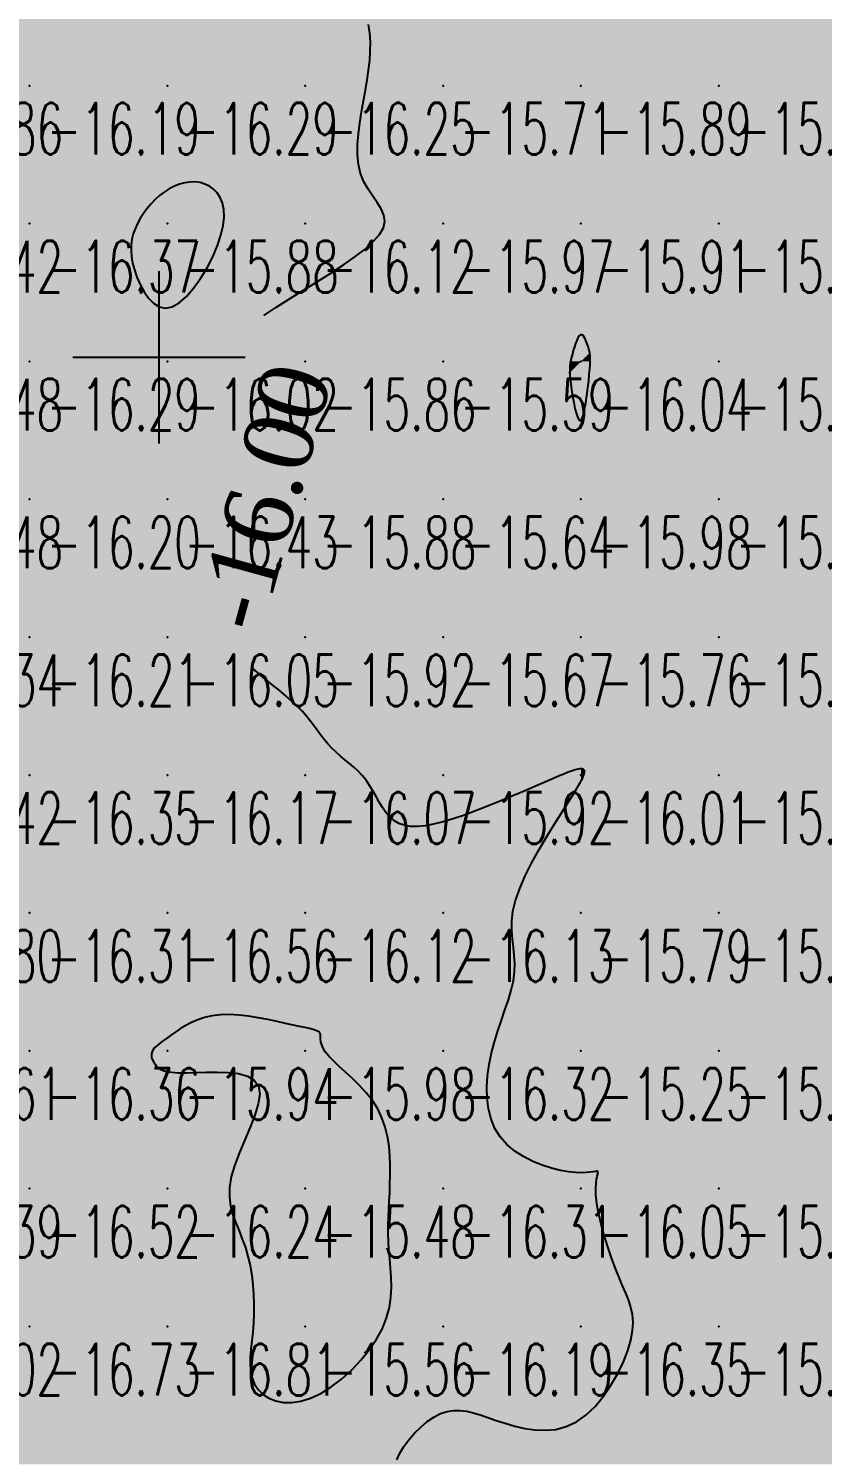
# Model space of a CAD drawing. Header units: millimetres. Extents: x 88261 to 90953, y 390274 to 392322.
# Drawn here: x 89490.2 to 89547.8, y 391417.9 to 391521.4 of the extents above; entities that cross this region are included whole.
import ezdxf
from ezdxf.enums import TextEntityAlignment as Align

# ---------------------------------------------------------------- set-up
doc = ezdxf.new("R2010")
doc.units = ezdxf.units.MM
doc.header["$LTSCALE"] = 25
for name, color, linetype in [('Carroyage(1)_Croix', 7, 'Continuous'), ('CN_03_00', 7, 'Continuous'), ('Cotation Courbes de niveau', 7, 'Continuous'), ('COTEAlt', 7, 'Continuous'), ('TN_COLORIAGE', 7, 'Continuous')]:
    doc.layers.add(name, color=color, linetype=linetype)
doc.styles.add('Simplex 1.0', font='Simplex.shx', dxfattribs={"width": 0.99, "height": 2.5})
doc.styles.get("Standard").update_dxf_attribs({"font": 'times.ttf'})

# ---------------------------------------------------------------- blocks, each defined once
blk = doc.blocks.new('COTE')
at = {"color": 0}
blk.add_point((0, 0), dxfattribs=at)
at = {"layer": 'COTEAlt'}
blk.add_attdef('ALT', text='', height=3.75, dxfattribs=at).set_placement((1.25, -1.25), align=Align.TOP_LEFT)

msp = doc.modelspace()

# ---------------------------------------------------------------- linework, layer by layer
at = {"layer": 'Carroyage(1)_Croix'}
for p, q in [((89499.65, 391491.29), (89499.65, 391503.79)), ((89493.4, 391497.54), (89505.9, 391497.54))]:
    msp.add_line(p, q, dxfattribs=at)
at = {"layer": 'CN_03_00', "elevation": -16, "flags": 128}
for points in [[(89507.24, 391500.58), (89508.12, 391501.16), (89509.12, 391501.79), (89510.13, 391502.42), (89511.14, 391503.04), (89512.11, 391503.65), (89513.03, 391504.25), (89513.86, 391504.83), (89514.59, 391505.39), (89515.19, 391505.93), (89515.65, 391506.45), (89515.92, 391506.94), (89516.02, 391507.41), (89515.95, 391507.86), (89515.76, 391508.31), (89515.48, 391508.76), (89515.16, 391509.23), (89514.82, 391509.73), (89514.51, 391510.27), (89514.26, 391510.87), (89514.11, 391511.52), (89514.04, 391512.23), (89514.05, 391512.98), (89514.11, 391513.75), (89514.21, 391514.55), (89514.34, 391515.35), (89514.48, 391516.14), (89514.62, 391516.91), (89514.75, 391517.66), (89514.85, 391518.38), (89514.93, 391519.07), (89514.97, 391519.75), (89514.98, 391520.4), (89514.94, 391521.05), (89514.85, 391521.68)], [(89516.9, 391417.58), (89517.12, 391418.05), (89517.41, 391418.54), (89517.77, 391419.03), (89518.18, 391419.51), (89518.63, 391419.95), (89519.1, 391420.34), (89519.59, 391420.67), (89520.07, 391420.92), (89520.54, 391421.08), (89521.01, 391421.16), (89521.47, 391421.16), (89521.94, 391421.1), (89522.43, 391420.98), (89522.95, 391420.83), (89523.51, 391420.64), (89524.11, 391420.43), (89524.76, 391420.22), (89525.45, 391420.02), (89526.18, 391419.85), (89526.92, 391419.74), (89527.68, 391419.71), (89528.44, 391419.78), (89529.19, 391419.98), (89529.92, 391420.32), (89530.62, 391420.82), (89531.28, 391421.45), (89531.88, 391422.18), (89532.43, 391422.99), (89532.92, 391423.83), (89533.33, 391424.68), (89533.65, 391425.5), (89533.87, 391426.26), (89534, 391426.94), (89534.04, 391427.54), (89533.99, 391428.1), (89533.88, 391428.62), (89533.72, 391429.13), (89533.51, 391429.65), (89533.27, 391430.2), (89533.02, 391430.79), (89532.76, 391431.45), (89532.5, 391432.15), (89532.25, 391432.88), (89532.01, 391433.63), (89531.8, 391434.36), (89531.62, 391435.07), (89531.48, 391435.73), (89531.38, 391436.33), (89531.34, 391436.84), (89531.33, 391437.27), (89531.35, 391437.63), (89531.39, 391437.91), (89531.44, 391438.14), (89531.47, 391438.3), (89531.49, 391438.41), (89531.47, 391438.48), (89531.41, 391438.5), (89531.31, 391438.49), (89531.14, 391438.46), (89530.92, 391438.43), (89530.64, 391438.4), (89530.29, 391438.39), (89529.86, 391438.4), (89529.36, 391438.46), (89528.77, 391438.56), (89528.13, 391438.73), (89527.45, 391438.94), (89526.77, 391439.22), (89526.09, 391439.56), (89525.45, 391439.97), (89524.88, 391440.45), (89524.39, 391440.99), (89524.01, 391441.61), (89523.73, 391442.29), (89523.54, 391443.03), (89523.45, 391443.8), (89523.43, 391444.6), (89523.48, 391445.42), (89523.59, 391446.25), (89523.76, 391447.08), (89523.98, 391447.89), (89524.22, 391448.68), (89524.48, 391449.46), (89524.74, 391450.21), (89524.99, 391450.94), (89525.19, 391451.64), (89525.35, 391452.31), (89525.44, 391452.96), (89525.46, 391453.57), (89525.42, 391454.16), (89525.35, 391454.75), (89525.28, 391455.34), (89525.24, 391455.97), (89525.24, 391456.63), (89525.32, 391457.36), (89525.51, 391458.15), (89525.81, 391459.01), (89526.22, 391459.94), (89526.7, 391460.9), (89527.23, 391461.85), (89527.78, 391462.79), (89528.32, 391463.66), (89528.82, 391464.46), (89529.26, 391465.15), (89529.61, 391465.71), (89529.88, 391466.15), (89530.08, 391466.49), (89530.22, 391466.73), (89530.32, 391466.91), (89530.38, 391467.04), (89530.41, 391467.13), (89530.44, 391467.19), (89530.46, 391467.25), (89530.48, 391467.3), (89530.49, 391467.36), (89530.51, 391467.4), (89530.52, 391467.45), (89530.52, 391467.49), (89530.52, 391467.53), (89530.51, 391467.56), (89530.49, 391467.6), (89530.47, 391467.63), (89530.43, 391467.65), (89530.39, 391467.67), (89530.33, 391467.69), (89530.25, 391467.69), (89530.16, 391467.69), (89530.05, 391467.67), (89529.93, 391467.64), (89529.77, 391467.6), (89529.57, 391467.53), (89529.32, 391467.44), (89529.01, 391467.31), (89528.62, 391467.15), (89528.15, 391466.95), (89527.58, 391466.71), (89526.9, 391466.41), (89526.14, 391466.08), (89525.31, 391465.73), (89524.44, 391465.37), (89523.55, 391465), (89522.67, 391464.66), (89521.81, 391464.34), (89520.99, 391464.06), (89520.25, 391463.84), (89519.57, 391463.67), (89518.95, 391463.56), (89518.39, 391463.51), (89517.89, 391463.52), (89517.44, 391463.6), (89517.04, 391463.73), (89516.69, 391463.94), (89516.38, 391464.2), (89516.1, 391464.52), (89515.85, 391464.88), (89515.61, 391465.27), (89515.39, 391465.68), (89515.16, 391466.09), (89514.92, 391466.48), (89514.67, 391466.86), (89514.39, 391467.2), (89514.09, 391467.51), (89513.78, 391467.81), (89513.46, 391468.08), (89513.13, 391468.35), (89512.81, 391468.62), (89512.49, 391468.9), (89512.19, 391469.19), (89511.9, 391469.5), (89511.63, 391469.82), (89511.37, 391470.16), (89511.11, 391470.5), (89510.86, 391470.85), (89510.59, 391471.2), (89510.32, 391471.54), (89510.03, 391471.87), (89509.72, 391472.19), (89509.39, 391472.5), (89509.05, 391472.81), (89508.69, 391473.11), (89508.33, 391473.41), (89507.95, 391473.71), (89507.57, 391474.02), (89507.18, 391474.34), (89506.79, 391474.67), (89506.4, 391475.02), (89506.32, 391475.09)]]:
    msp.add_lwpolyline(points, dxfattribs=at)
for points in [[(89504.3, 391507.1), (89504.37, 391507.71), (89504.34, 391508.25), (89504.25, 391508.73), (89504.09, 391509.13), (89503.87, 391509.47), (89503.61, 391509.74), (89503.31, 391509.95), (89502.98, 391510.11), (89502.64, 391510.21), (89502.27, 391510.26), (89501.9, 391510.25), (89501.52, 391510.2), (89501.14, 391510.1), (89500.76, 391509.95), (89500.39, 391509.76), (89500.03, 391509.53), (89499.68, 391509.27), (89499.36, 391508.98), (89499.05, 391508.66), (89498.77, 391508.32), (89498.51, 391507.97), (89498.28, 391507.61), (89498.08, 391507.24), (89497.91, 391506.87), (89497.78, 391506.49), (89497.68, 391506.11), (89497.63, 391505.71), (89497.62, 391505.29), (89497.65, 391504.85), (89497.73, 391504.38), (89497.86, 391503.88), (89498.04, 391503.35), (89498.28, 391502.81), (89498.56, 391502.29), (89498.88, 391501.83), (89499.25, 391501.46), (89499.66, 391501.21), (89500.11, 391501.11), (89500.59, 391501.2), (89501.1, 391501.48), (89501.63, 391501.94), (89502.15, 391502.55), (89502.66, 391503.26), (89503.13, 391504.03), (89503.54, 391504.84), (89503.89, 391505.65), (89504.14, 391506.41), (89504.3, 391507.1)], [(89530.9, 391496.7), (89530.92, 391497.02), (89530.93, 391497.28), (89530.93, 391497.49), (89530.92, 391497.67), (89530.9, 391497.83), (89530.87, 391497.98), (89530.82, 391498.14), (89530.77, 391498.32), (89530.71, 391498.51), (89530.64, 391498.69), (89530.57, 391498.87), (89530.49, 391499.01), (89530.41, 391499.12), (89530.32, 391499.17), (89530.23, 391499.17), (89530.13, 391499.09), (89530.04, 391498.95), (89529.95, 391498.76), (89529.86, 391498.54), (89529.78, 391498.29), (89529.7, 391498.04), (89529.63, 391497.78), (89529.57, 391497.54), (89529.52, 391497.33), (89529.48, 391497.13), (89529.45, 391496.94), (89529.44, 391496.74), (89529.44, 391496.52), (89529.45, 391496.26), (89529.48, 391495.97), (89529.52, 391495.61), (89529.58, 391495.19), (89529.65, 391494.73), (89529.73, 391494.27), (89529.82, 391493.83), (89529.92, 391493.44), (89530.02, 391493.15), (89530.12, 391492.97), (89530.23, 391492.94), (89530.33, 391493.08), (89530.43, 391493.37), (89530.52, 391493.77), (89530.61, 391494.25), (89530.68, 391494.78), (89530.76, 391495.32), (89530.82, 391495.84), (89530.86, 391496.31), (89530.9, 391496.7)], [(89506.95, 391444.1), (89506.85, 391443.39), (89506.6, 391442.58), (89506.26, 391441.7), (89505.87, 391440.79), (89505.48, 391439.86), (89505.14, 391438.96), (89504.88, 391438.11), (89504.76, 391437.33), (89504.75, 391436.62), (89504.84, 391435.97), (89505, 391435.35), (89505.21, 391434.75), (89505.45, 391434.17), (89505.69, 391433.57), (89505.91, 391432.96), (89506.1, 391432.32), (89506.26, 391431.66), (89506.37, 391430.97), (89506.45, 391430.27), (89506.51, 391429.56), (89506.53, 391428.86), (89506.52, 391428.16), (89506.49, 391427.48), (89506.44, 391426.83), (89506.37, 391426.19), (89506.31, 391425.59), (89506.27, 391425.01), (89506.27, 391424.47), (89506.31, 391423.96), (89506.41, 391423.49), (89506.58, 391423.05), (89506.85, 391422.66), (89507.19, 391422.32), (89507.61, 391422.04), (89508.11, 391421.84), (89508.66, 391421.73), (89509.27, 391421.72), (89509.93, 391421.82), (89510.64, 391422.04), (89511.38, 391422.39), (89512.13, 391422.86), (89512.88, 391423.43), (89513.61, 391424.08), (89514.29, 391424.79), (89514.9, 391425.54), (89515.43, 391426.32), (89515.86, 391427.1), (89516.16, 391427.87), (89516.36, 391428.63), (89516.46, 391429.37), (89516.5, 391430.1), (89516.48, 391430.8), (89516.44, 391431.48), (89516.38, 391432.14), (89516.32, 391432.78), (89516.29, 391433.4), (89516.28, 391433.99), (89516.28, 391434.57), (89516.29, 391435.15), (89516.32, 391435.74), (89516.35, 391436.33), (89516.38, 391436.94), (89516.4, 391437.57), (89516.42, 391438.23), (89516.42, 391438.92), (89516.39, 391439.62), (89516.33, 391440.32), (89516.22, 391441.02), (89516.05, 391441.71), (89515.82, 391442.38), (89515.51, 391443.02), (89515.13, 391443.63), (89514.68, 391444.2), (89514.19, 391444.73), (89513.68, 391445.23), (89513.18, 391445.69), (89512.72, 391446.11), (89512.3, 391446.5), (89511.96, 391446.85), (89511.71, 391447.16), (89511.55, 391447.44), (89511.45, 391447.68), (89511.39, 391447.9), (89511.37, 391448.08), (89511.37, 391448.24), (89511.36, 391448.37), (89511.34, 391448.49), (89511.28, 391448.58), (89511.18, 391448.65), (89511.03, 391448.72), (89510.83, 391448.78), (89510.57, 391448.85), (89510.24, 391448.92), (89509.84, 391449), (89509.37, 391449.1), (89508.82, 391449.23), (89508.21, 391449.36), (89507.54, 391449.5), (89506.85, 391449.63), (89506.14, 391449.74), (89505.44, 391449.82), (89504.75, 391449.86), (89504.1, 391449.85), (89503.5, 391449.78), (89502.95, 391449.65), (89502.45, 391449.49), (89502, 391449.29), (89501.59, 391449.07), (89501.21, 391448.85), (89500.87, 391448.62), (89500.57, 391448.41), (89500.29, 391448.21), (89500.04, 391448.04), (89499.83, 391447.88), (89499.64, 391447.73), (89499.48, 391447.6), (89499.35, 391447.47), (89499.24, 391447.35), (89499.17, 391447.23), (89499.12, 391447.11), (89499.09, 391446.99), (89499.09, 391446.87), (89499.11, 391446.74), (89499.15, 391446.62), (89499.21, 391446.5), (89499.28, 391446.38), (89499.36, 391446.26), (89499.45, 391446.14), (89499.57, 391446.02), (89499.73, 391445.91), (89499.94, 391445.82), (89500.21, 391445.74), (89500.58, 391445.68), (89501.03, 391445.65), (89501.61, 391445.64), (89502.3, 391445.66), (89503.07, 391445.69), (89503.87, 391445.7), (89504.67, 391445.67), (89505.42, 391445.58), (89506.06, 391445.39), (89506.56, 391445.1), (89506.86, 391444.67), (89506.95, 391444.1)]]:
    msp.add_lwpolyline(points, close=True, dxfattribs=at)
at = {"layer": 'TN_COLORIAGE', "color": 183}
for points in [[(89480.25, 391517.24, -16), (89490.11, 391527.1, -16), (89490.25, 391517.24, -16), (89490.25, 391526.65, -16)], [(89500.25, 391527.24, -16), (89490.77, 391527.24, -16), (89490.25, 391517.24, -16), (89490.25, 391526.65, -16)], [(89490.25, 391517.24, -16.22), (89500.25, 391517.24, -16.22), (89500.25, 391527.24, -16.22)], [(89500.25, 391527.24, -16.05), (89500.25, 391517.24, -16.05), (89510.25, 391527.24, -16.05)], [(89500.25, 391517.24, -16.05), (89510.25, 391517.24, -16.05), (89510.25, 391527.24, -16.05)], [(89510.25, 391517.24, -16), (89515.35, 391522.34, -16), (89510.25, 391527.24, -16), (89512.04, 391527.24, -16)], [(89514.8, 391517.24, -16.25), (89515.35, 391522.34, -16.25), (89510.25, 391517.24, -16.25)], [(89480.25, 391517.24, -16.19), (89480.25, 391507.24, -16.19), (89490.25, 391517.24, -16.19)], [(89480.25, 391507.24, -16.19), (89490.25, 391507.24, -16.19), (89490.25, 391517.24, -16.19)], [(89490.25, 391507.24, -16), (89497.74, 391507.24, -16), (89500.25, 391517.24, -16), (89500.25, 391510.19, -16)], [(89490.25, 391517.24, -16.29), (89490.25, 391507.24, -16.29), (89500.25, 391517.24, -16.29)], [(89500.25, 391517.24, -16), (89500.25, 391510.19, -16), (89510.25, 391517.24, -16), (89503.58, 391510.57, -16)], [(89510.25, 391517.24, -16), (89503.58, 391510.57, -16), (89510.25, 391507.24, -16), (89505.26, 391507.24, -16)], [(89510.25, 391517.24, -16), (89514.8, 391517.24, -16), (89510.25, 391507.24, -16), (89513.19, 391510.18, -16)], [(89513.19, 391510.18, -16.12), (89518.03, 391507.24, -16.12), (89510.25, 391507.24, -16.12)], [(89480.25, 391497.24, -16.37), (89490.25, 391497.24, -16.37), (89490.25, 391507.24, -16.37)], [(89480.25, 391507.24, -16.37), (89480.25, 391497.24, -16.37), (89490.25, 391507.24, -16.37)], [(89490.25, 391507.24, -16), (89497.74, 391507.24, -16), (89490.25, 391497.24, -16), (89497.29, 391504.28, -16)], [(89510.25, 391507.24, -16), (89510.25, 391502.51, -16), (89500.25, 391497.24, -16), (89501.78, 391497.24, -16)], [(89510.25, 391507.24, -16), (89505.26, 391507.24, -16), (89500.25, 391497.24, -16), (89500.25, 391498.91, -16)], [(89510.25, 391502.51, -16.12), (89518.03, 391507.24, -16.12), (89510.25, 391507.24, -16.12)], [(89490.25, 391497.24, -16), (89497.29, 391504.28, -16), (89500.25, 391497.24, -16), (89500.25, 391498.91, -16)], [(89529.45, 391497.24, -16.04), (89530.25, 391499.96, -16.04), (89530.25, 391497.24, -16.04)], [(89530.92, 391497.91, -16.04), (89530.25, 391499.96, -16.04), (89530.25, 391497.24, -16.04)], [(89480.25, 391487.24, -16.29), (89490.25, 391487.24, -16.29), (89490.25, 391497.24, -16.29)], [(89480.25, 391497.24, -16.29), (89480.25, 391487.24, -16.29), (89490.25, 391497.24, -16.29)], [(89490.25, 391487.24, -16.02), (89500.25, 391487.24, -16.02), (89500.25, 391497.24, -16.02)], [(89490.25, 391497.24, -16.02), (89490.25, 391487.24, -16.02), (89500.25, 391497.24, -16.02)], [(89500.25, 391487.24, -16), (89507.83, 391494.82, -16), (89500.25, 391497.24, -16), (89501.78, 391497.24, -16)], [(89529.36, 391496.35, -16.04), (89530.25, 391491.01, -16.04), (89530.25, 391497.24, -16.04)], [(89529.45, 391497.24, -16.04), (89529.36, 391496.35, -16.04), (89530.25, 391497.24, -16.04)], [(89530.92, 391497.91, -16.04), (89531, 391497.24, -16.04), (89530.25, 391497.24, -16.04)], [(89531, 391497.24, -16.04), (89530.25, 391491.01, -16.04), (89530.25, 391497.24, -16.04)], [(89507.83, 391494.82, -16.43), (89508.1, 391487.24, -16.43), (89500.25, 391487.24, -16.43)], [(89480.25, 391477.24, -16.2), (89490.25, 391477.24, -16.2), (89490.25, 391487.24, -16.2)], [(89480.25, 391487.24, -16.2), (89480.25, 391477.24, -16.2), (89490.25, 391487.24, -16.2)], [(89490.25, 391477.24, -16.43), (89500.25, 391477.24, -16.43), (89500.25, 391487.24, -16.43)], [(89490.25, 391487.24, -16.43), (89490.25, 391477.24, -16.43), (89500.25, 391487.24, -16.43)], [(89500.25, 391487.24, -16), (89508.1, 391487.24, -16), (89500.25, 391477.24, -16), (89503.08, 391480.07, -16)], [(89503.08, 391480.07, -16.05), (89504.01, 391477.24, -16.05), (89500.25, 391477.24, -16.05)], [(89480.25, 391467.24, -16.21), (89490.25, 391467.24, -16.21), (89490.25, 391477.24, -16.21)], [(89480.25, 391477.24, -16.21), (89480.25, 391467.24, -16.21), (89490.25, 391477.24, -16.21)], [(89490.25, 391467.24, -16.05), (89500.25, 391467.24, -16.05), (89500.25, 391477.24, -16.05)], [(89490.25, 391477.24, -16.05), (89490.25, 391467.24, -16.05), (89500.25, 391477.24, -16.05)], [(89500.25, 391467.24, -16), (89507.2, 391474.19, -16), (89500.25, 391477.24, -16), (89504.01, 391477.24, -16)], [(89500.25, 391467.24, -16), (89507.2, 391474.19, -16), (89510.25, 391467.24, -16), (89510.25, 391472.02, -16)], [(89511.98, 391468.97, -16.07), (89510.25, 391472.02, -16.07), (89510.25, 391467.24, -16.07)], [(89511.98, 391468.97, -16.07), (89514.95, 391467.24, -16.07), (89510.25, 391467.24, -16.07)], [(89480.25, 391457.24, -16.35), (89490.25, 391457.24, -16.35), (89490.25, 391467.24, -16.35)], [(89480.25, 391467.24, -16.35), (89480.25, 391457.24, -16.35), (89490.25, 391467.24, -16.35)], [(89490.25, 391457.24, -16.17), (89500.25, 391457.24, -16.17), (89500.25, 391467.24, -16.17)], [(89490.25, 391467.24, -16.17), (89490.25, 391457.24, -16.17), (89500.25, 391467.24, -16.17)], [(89500.25, 391457.24, -16.07), (89510.25, 391457.24, -16.07), (89510.25, 391467.24, -16.07)], [(89500.25, 391467.24, -16.07), (89500.25, 391457.24, -16.07), (89510.25, 391467.24, -16.07)], [(89510.25, 391457.24, -16), (89516.23, 391463.22, -16), (89510.25, 391467.24, -16), (89514.95, 391467.24, -16)], [(89520.25, 391457.24, -16), (89524.12, 391457.24, -16), (89530.25, 391467.24, -16), (89530.25, 391466.61, -16)], [(89520.25, 391457.24, -16), (89520.25, 391463.48, -16), (89530.25, 391467.24, -16), (89528.74, 391467.24, -16)], [(89530.25, 391467.8, -16.01), (89528.74, 391467.24, -16.01), (89530.25, 391467.24, -16.01)], [(89530.59, 391467.58, -16.01), (89530.25, 391467.8, -16.01), (89530.25, 391467.24, -16.01)], [(89530.44, 391467.24, -16.01), (89530.59, 391467.58, -16.01), (89530.25, 391467.24, -16.01)], [(89530.44, 391467.24, -16.01), (89530.25, 391466.61, -16.01), (89530.25, 391467.24, -16.01)], [(89520.25, 391457.24, -16), (89520.25, 391463.48, -16), (89510.25, 391457.24, -16), (89516.23, 391463.22, -16)], [(89480.25, 391447.24, -16.31), (89490.25, 391447.24, -16.31), (89490.25, 391457.24, -16.31)], [(89480.25, 391457.24, -16.31), (89480.25, 391447.24, -16.31), (89490.25, 391457.24, -16.31)], [(89500.25, 391457.24, -16), (89500.25, 391448.17, -16), (89490.25, 391447.24, -16), (89498.87, 391447.24, -16)], [(89490.25, 391457.24, -16.56), (89490.25, 391447.24, -16.56), (89500.25, 391457.24, -16.56)], [(89500.25, 391457.24, -16), (89500.25, 391448.17, -16), (89510.25, 391457.24, -16), (89503.53, 391450.52, -16)], [(89503.53, 391450.52, -16.12), (89510.25, 391448.85, -16.12), (89510.25, 391457.24, -16.12)], [(89520.25, 391457.24, -16), (89511.72, 391448.71, -16), (89510.25, 391457.24, -16), (89510.25, 391448.85, -16)], [(89520.25, 391447.24, -16), (89510.9, 391447.24, -16), (89520.25, 391457.24, -16), (89511.72, 391448.71, -16)], [(89520.25, 391447.24, -16), (89526.32, 391453.31, -16), (89520.25, 391457.24, -16), (89524.12, 391457.24, -16)], [(89523.26, 391447.24, -16.32), (89526.32, 391453.31, -16.32), (89520.25, 391447.24, -16.32)], [(89480.25, 391437.24, -16.36), (89490.25, 391437.24, -16.36), (89490.25, 391447.24, -16.36)], [(89480.25, 391447.24, -16.36), (89480.25, 391437.24, -16.36), (89490.25, 391447.24, -16.36)], [(89490.25, 391437.24, -16), (89499.26, 391446.25, -16), (89490.25, 391447.24, -16), (89498.87, 391447.24, -16)], [(89490.25, 391437.24, -16), (89499.26, 391446.25, -16), (89500.25, 391437.24, -16), (89500.25, 391445.3, -16)], [(89503.4, 391437.24, -16.24), (89509.39, 391446.38, -16.24), (89500.25, 391437.24, -16.24)], [(89500.25, 391445.3, -16.24), (89509.39, 391446.38, -16.24), (89500.25, 391437.24, -16.24)], [(89516.43, 391443.42, -16.32), (89510.9, 391447.24, -16.32), (89520.25, 391447.24, -16.32)], [(89520.25, 391447.24, -16), (89516.43, 391443.42, -16), (89520.25, 391437.24, -16), (89516.48, 391437.24, -16)], [(89520.25, 391447.24, -16), (89523.26, 391447.24, -16), (89520.25, 391437.24, -16), (89523.21, 391440.2, -16)], [(89520.25, 391437.24, -16), (89523.21, 391440.2, -16), (89530.25, 391437.24, -16), (89530.25, 391437.91, -16)], [(89530.82, 391437.24, -16.05), (89531.94, 391438.93, -16.05), (89530.25, 391437.24, -16.05)], [(89530.25, 391437.91, -16.05), (89531.94, 391438.93, -16.05), (89530.25, 391437.24, -16.05)], [(89480.25, 391427.24, -16.52), (89490.25, 391427.24, -16.52), (89490.25, 391437.24, -16.52)], [(89480.25, 391437.24, -16.52), (89480.25, 391427.24, -16.52), (89490.25, 391437.24, -16.52)], [(89490.25, 391427.24, -16.24), (89500.25, 391427.24, -16.24), (89500.25, 391437.24, -16.24)], [(89490.25, 391437.24, -16.24), (89490.25, 391427.24, -16.24), (89500.25, 391437.24, -16.24)], [(89500.25, 391427.24, -16), (89506.34, 391433.33, -16), (89500.25, 391437.24, -16), (89503.4, 391437.24, -16)], [(89520.25, 391437.24, -16), (89516.06, 391433.05, -16), (89520.25, 391427.24, -16), (89517.21, 391427.24, -16)], [(89516.48, 391437.24, -16.31), (89516.06, 391433.05, -16.31), (89520.25, 391437.24, -16.31)], [(89520.25, 391427.24, -16.05), (89530.25, 391427.24, -16.05), (89530.25, 391437.24, -16.05)], [(89520.25, 391437.24, -16.05), (89520.25, 391427.24, -16.05), (89530.25, 391437.24, -16.05)], [(89530.25, 391427.24, -16), (89533.08, 391430.07, -16), (89530.25, 391437.24, -16), (89530.82, 391437.24, -16)], [(89506.34, 391433.33, -16.81), (89506.74, 391427.24, -16.81), (89500.25, 391427.24, -16.81)], [(89533.08, 391430.07, -16.35), (89534.98, 391427.24, -16.35), (89530.25, 391427.24, -16.35)], [(89480.25, 391417.24, -16.73), (89490.25, 391417.24, -16.73), (89490.25, 391427.24, -16.73)], [(89480.25, 391427.24, -16.73), (89480.25, 391417.24, -16.73), (89490.25, 391427.24, -16.73)], [(89490.25, 391417.24, -16.81), (89500.25, 391417.24, -16.81), (89500.25, 391427.24, -16.81)], [(89490.25, 391427.24, -16.81), (89490.25, 391417.24, -16.81), (89500.25, 391427.24, -16.81)], [(89500.25, 391427.24, -16), (89506.74, 391427.24, -16), (89500.25, 391417.24, -16), (89505.63, 391422.62, -16)], [(89510.25, 391417.24, -16), (89515.9, 391417.24, -16), (89520.25, 391427.24, -16), (89520.25, 391421.94, -16)], [(89510.25, 391417.24, -16), (89510.25, 391420.59, -16), (89520.25, 391427.24, -16), (89517.21, 391427.24, -16)], [(89530.25, 391427.24, -16), (89523.54, 391420.53, -16), (89520.25, 391427.24, -16), (89520.25, 391421.94, -16)], [(89523.54, 391420.53, -16.35), (89530.25, 391418.53, -16.35), (89530.25, 391427.24, -16.35)], [(89534.98, 391427.24, -16.35), (89530.25, 391418.53, -16.35), (89530.25, 391427.24, -16.35)], [(89500.25, 391417.24, -16), (89505.63, 391422.62, -16), (89510.25, 391417.24, -16), (89510.25, 391420.59, -16)]]:
    msp.add_solid(points, dxfattribs=at)
at = {"layer": 'TN_COLORIAGE', "color": 241}
for points in [[(89515.35, 391522.34, -15.71), (89514.8, 391517.24, -15.71), (89520.25, 391527.24, -15.71), (89520.25, 391517.24, -15.71)], [(89520.25, 391517.24, -15.93), (89530.25, 391517.24, -15.93), (89530.25, 391527.24, -15.93)], [(89520.25, 391527.24, -15.93), (89520.25, 391517.24, -15.93), (89530.25, 391527.24, -15.93)], [(89530.25, 391517.24, -15.62), (89540.25, 391517.24, -15.62), (89540.25, 391527.24, -15.62)], [(89530.25, 391527.24, -15.62), (89530.25, 391517.24, -15.62), (89540.25, 391527.24, -15.62)], [(89540.25, 391517.24, -15.11), (89550.25, 391517.24, -15.11), (89550.25, 391527.24, -15.11)], [(89540.25, 391527.24, -15.11), (89540.25, 391517.24, -15.11), (89550.25, 391527.24, -15.11)], [(89518.03, 391507.24, -15.71), (89513.19, 391510.18, -15.71), (89520.25, 391507.24, -15.71), (89520.25, 391517.24, -15.71)], [(89513.19, 391510.18, -15.71), (89514.8, 391517.24, -15.71), (89520.25, 391517.24, -15.71)], [(89520.25, 391507.24, -15.89), (89530.25, 391507.24, -15.89), (89530.25, 391517.24, -15.89)], [(89520.25, 391517.24, -15.89), (89520.25, 391507.24, -15.89), (89530.25, 391517.24, -15.89)], [(89530.25, 391517.24, -15.08), (89530.25, 391507.24, -15.08), (89540.25, 391517.24, -15.08)], [(89530.25, 391507.24, -15.08), (89540.25, 391507.24, -15.08), (89540.25, 391517.24, -15.08)], [(89540.25, 391507.24, -15.44), (89550.25, 391507.24, -15.44), (89550.25, 391517.24, -15.44)], [(89540.25, 391517.24, -15.44), (89540.25, 391507.24, -15.44), (89550.25, 391517.24, -15.44)], [(89505.26, 391507.24, -15.88), (89503.58, 391510.57, -15.88), (89500.25, 391507.24, -15.88)], [(89503.58, 391510.57, -15.88), (89500.25, 391510.19, -15.88), (89500.25, 391507.24, -15.88)], [(89500.25, 391510.19, -15.88), (89497.74, 391507.24, -15.88), (89500.25, 391507.24, -15.88)], [(89500.25, 391498.91, -15.88), (89497.29, 391504.28, -15.88), (89500.25, 391507.24, -15.88)], [(89497.29, 391504.28, -15.88), (89497.74, 391507.24, -15.88), (89500.25, 391507.24, -15.88)], [(89500.25, 391498.91, -15.88), (89505.26, 391507.24, -15.88), (89500.25, 391507.24, -15.88)], [(89510.25, 391497.24, -15.97), (89520.25, 391497.24, -15.97), (89520.25, 391507.24, -15.97)], [(89518.03, 391507.24, -15.86), (89510.25, 391502.51, -15.86), (89520.25, 391507.24, -15.86), (89510.25, 391497.24, -15.86)], [(89530.25, 391499.96, -15.59), (89529.45, 391497.24, -15.59), (89530.25, 391507.24, -15.59), (89520.25, 391497.24, -15.59)], [(89520.25, 391507.24, -15.91), (89520.25, 391497.24, -15.91), (89530.25, 391507.24, -15.91)], [(89530.25, 391499.96, -15.51), (89530.92, 391497.91, -15.51), (89530.25, 391507.24, -15.51), (89540.25, 391507.24, -15.51)], [(89531, 391497.24, -15.51), (89530.92, 391497.91, -15.51), (89540.25, 391497.24, -15.51), (89540.25, 391507.24, -15.51)], [(89540.25, 391507.24, -15.56), (89540.25, 391497.24, -15.56), (89550.25, 391507.24, -15.56)], [(89540.25, 391497.24, -15.56), (89550.25, 391497.24, -15.56), (89550.25, 391507.24, -15.56)], [(89501.78, 391497.24, -15.86), (89510.25, 391502.51, -15.86), (89510.25, 391497.24, -15.86)], [(89501.78, 391497.24, -15.86), (89507.83, 391494.82, -15.86), (89510.25, 391497.24, -15.86)], [(89508.1, 391487.24, -15.86), (89507.83, 391494.82, -15.86), (89510.25, 391487.24, -15.86), (89510.25, 391497.24, -15.86)], [(89510.25, 391497.24, -15.59), (89510.25, 391487.24, -15.59), (89520.25, 391497.24, -15.59)], [(89510.25, 391487.24, -15.59), (89520.25, 391487.24, -15.59), (89520.25, 391497.24, -15.59)], [(89529.36, 391496.35, -15.59), (89529.45, 391497.24, -15.59), (89520.25, 391487.24, -15.59), (89520.25, 391497.24, -15.59)], [(89530.25, 391487.24, -15.56), (89540.25, 391487.24, -15.56), (89540.25, 391497.24, -15.56)], [(89530.25, 391491.01, -15.56), (89531, 391497.24, -15.56), (89530.25, 391487.24, -15.56), (89540.25, 391497.24, -15.56)], [(89540.25, 391487.24, -15.48), (89550.25, 391487.24, -15.48), (89550.25, 391497.24, -15.48)], [(89540.25, 391497.24, -15.48), (89540.25, 391487.24, -15.48), (89550.25, 391497.24, -15.48)], [(89530.25, 391491.01, -15.64), (89529.36, 391496.35, -15.64), (89530.25, 391487.24, -15.64), (89520.25, 391487.24, -15.64)], [(89504.01, 391477.24, -15.88), (89503.08, 391480.07, -15.88), (89510.25, 391477.24, -15.88), (89510.25, 391487.24, -15.88)], [(89503.08, 391480.07, -15.88), (89508.1, 391487.24, -15.88), (89510.25, 391487.24, -15.88)], [(89510.25, 391477.24, -15.64), (89520.25, 391477.24, -15.64), (89520.25, 391487.24, -15.64)], [(89510.25, 391487.24, -15.64), (89510.25, 391477.24, -15.64), (89520.25, 391487.24, -15.64)], [(89520.25, 391477.24, -15.98), (89530.25, 391477.24, -15.98), (89530.25, 391487.24, -15.98)], [(89520.25, 391487.24, -15.98), (89520.25, 391477.24, -15.98), (89530.25, 391487.24, -15.98)], [(89530.25, 391477.24, -15.48), (89540.25, 391477.24, -15.48), (89540.25, 391487.24, -15.48)], [(89530.25, 391487.24, -15.48), (89530.25, 391477.24, -15.48), (89540.25, 391487.24, -15.48)], [(89540.25, 391477.24, -15.68), (89550.25, 391477.24, -15.68), (89550.25, 391487.24, -15.68)], [(89540.25, 391487.24, -15.68), (89540.25, 391477.24, -15.68), (89550.25, 391487.24, -15.68)], [(89504.01, 391477.24, -15.92), (89507.2, 391474.19, -15.92), (89510.25, 391477.24, -15.92)], [(89510.25, 391472.02, -15.92), (89507.2, 391474.19, -15.92), (89510.25, 391477.24, -15.92)], [(89510.25, 391472.02, -15.67), (89511.98, 391468.97, -15.67), (89510.25, 391477.24, -15.67), (89520.25, 391477.24, -15.67)], [(89514.95, 391467.24, -15.67), (89511.98, 391468.97, -15.67), (89520.25, 391467.24, -15.67), (89520.25, 391477.24, -15.67)], [(89528.74, 391467.24, -15.76), (89530.25, 391467.8, -15.76), (89520.25, 391467.24, -15.76), (89530.25, 391477.24, -15.76)], [(89520.25, 391477.24, -15.76), (89520.25, 391467.24, -15.76), (89530.25, 391477.24, -15.76)], [(89530.25, 391467.8, -15.61), (89530.59, 391467.58, -15.61), (89530.25, 391477.24, -15.61), (89540.25, 391477.24, -15.61)], [(89530.59, 391467.58, -15.29), (89530.44, 391467.24, -15.29), (89540.25, 391477.24, -15.29), (89540.25, 391467.24, -15.29)], [(89550.25, 391468.56, -15.29), (89549.07, 391467.24, -15.29), (89550.25, 391477.24, -15.29), (89540.25, 391467.24, -15.29)], [(89540.25, 391477.24, -15.38), (89540.25, 391467.24, -15.38), (89550.25, 391477.24, -15.38)], [(89514.95, 391467.24, -15.92), (89516.23, 391463.22, -15.92), (89520.25, 391467.24, -15.92)], [(89516.23, 391463.22, -15.92), (89520.25, 391463.48, -15.92), (89520.25, 391467.24, -15.92)], [(89528.74, 391467.24, -15.92), (89520.25, 391463.48, -15.92), (89520.25, 391467.24, -15.92)], [(89530.25, 391457.24, -15.29), (89540.25, 391457.24, -15.29), (89540.25, 391467.24, -15.29)], [(89530.25, 391466.61, -15.29), (89530.44, 391467.24, -15.29), (89530.25, 391457.24, -15.29), (89540.25, 391467.24, -15.29)], [(89548.83, 391465.82, -15.29), (89549.07, 391467.24, -15.29), (89540.25, 391457.24, -15.29), (89540.25, 391467.24, -15.29)], [(89530.25, 391466.61, -15.79), (89524.12, 391457.24, -15.79), (89530.25, 391457.24, -15.79)], [(89550.25, 391463.16, -15.43), (89548.83, 391465.82, -15.43), (89550.25, 391457.24, -15.43), (89540.25, 391457.24, -15.43)], [(89526.32, 391453.31, -15.25), (89523.26, 391447.24, -15.25), (89530.25, 391457.24, -15.25), (89530.25, 391447.24, -15.25)], [(89524.12, 391457.24, -15.79), (89526.32, 391453.31, -15.79), (89530.25, 391457.24, -15.79)], [(89530.25, 391447.24, -15.43), (89540.25, 391447.24, -15.43), (89540.25, 391457.24, -15.43)], [(89530.25, 391457.24, -15.43), (89530.25, 391447.24, -15.43), (89540.25, 391457.24, -15.43)], [(89540.25, 391447.24, -15.86), (89550.25, 391447.24, -15.86), (89550.25, 391457.24, -15.86)], [(89540.25, 391457.24, -15.86), (89540.25, 391447.24, -15.86), (89550.25, 391457.24, -15.86)], [(89510.25, 391448.85, -15.94), (89503.53, 391450.52, -15.94), (89510.25, 391447.24, -15.94), (89500.25, 391447.24, -15.94)], [(89503.53, 391450.52, -15.94), (89500.25, 391448.17, -15.94), (89500.25, 391447.24, -15.94)], [(89510.25, 391448.85, -15.98), (89511.72, 391448.71, -15.98), (89510.25, 391447.24, -15.98)], [(89511.72, 391448.71, -15.98), (89510.9, 391447.24, -15.98), (89510.25, 391447.24, -15.98)], [(89498.87, 391447.24, -15.94), (89500.25, 391448.17, -15.94), (89500.25, 391447.24, -15.94)], [(89498.87, 391447.24, -15.94), (89499.26, 391446.25, -15.94), (89500.25, 391447.24, -15.94)], [(89500.25, 391445.3, -15.94), (89499.26, 391446.25, -15.94), (89500.25, 391447.24, -15.94)], [(89509.39, 391446.38, -15.94), (89500.25, 391445.3, -15.94), (89510.25, 391447.24, -15.94), (89500.25, 391447.24, -15.94)], [(89509.39, 391446.38, -15.48), (89503.4, 391437.24, -15.48), (89510.25, 391447.24, -15.48), (89510.25, 391437.24, -15.48)], [(89510.9, 391447.24, -15.48), (89516.43, 391443.42, -15.48), (89510.25, 391447.24, -15.48), (89510.25, 391437.24, -15.48)], [(89530.25, 391437.91, -15.25), (89523.21, 391440.2, -15.25), (89530.25, 391447.24, -15.25)], [(89523.21, 391440.2, -15.25), (89523.26, 391447.24, -15.25), (89530.25, 391447.24, -15.25)], [(89531.94, 391438.93, -15.25), (89530.25, 391437.91, -15.25), (89540.25, 391447.24, -15.25), (89530.25, 391447.24, -15.25)], [(89531.94, 391438.93, -15.12), (89530.82, 391437.24, -15.12), (89540.25, 391447.24, -15.12), (89540.25, 391437.24, -15.12)], [(89550.25, 391437.56, -15.12), (89550.07, 391437.24, -15.12), (89550.25, 391447.24, -15.12), (89540.25, 391437.24, -15.12)], [(89540.25, 391447.24, -15.53), (89540.25, 391437.24, -15.53), (89550.25, 391447.24, -15.53)], [(89516.48, 391437.24, -15.48), (89516.43, 391443.42, -15.48), (89510.25, 391437.24, -15.48)], [(89503.4, 391437.24, -15.48), (89506.34, 391433.33, -15.48), (89510.25, 391437.24, -15.48)], [(89506.74, 391427.24, -15.48), (89506.34, 391433.33, -15.48), (89510.25, 391427.24, -15.48), (89510.25, 391437.24, -15.48)], [(89516.06, 391433.05, -15.48), (89516.48, 391437.24, -15.48), (89510.25, 391427.24, -15.48), (89510.25, 391437.24, -15.48)], [(89530.82, 391437.24, -15.12), (89533.08, 391430.07, -15.12), (89540.25, 391437.24, -15.12)], [(89534.98, 391427.24, -15.12), (89533.08, 391430.07, -15.12), (89540.25, 391427.24, -15.12), (89540.25, 391437.24, -15.12)], [(89549.86, 391436.85, -15.12), (89550.07, 391437.24, -15.12), (89540.25, 391427.24, -15.12), (89540.25, 391437.24, -15.12)], [(89549.86, 391436.85, -15.46), (89550.25, 391436.96, -15.46), (89540.25, 391427.24, -15.46), (89550.25, 391427.24, -15.46)], [(89517.21, 391427.24, -15.56), (89516.06, 391433.05, -15.56), (89510.25, 391427.24, -15.56)], [(89510.25, 391420.59, -15.56), (89505.63, 391422.62, -15.56), (89510.25, 391427.24, -15.56)], [(89505.63, 391422.62, -15.56), (89506.74, 391427.24, -15.56), (89510.25, 391427.24, -15.56)], [(89517.21, 391427.24, -15.56), (89510.25, 391420.59, -15.56), (89510.25, 391427.24, -15.56)], [(89530.25, 391417.24, -15.62), (89540.25, 391417.24, -15.62), (89540.25, 391427.24, -15.62)], [(89530.25, 391418.53, -15.62), (89534.98, 391427.24, -15.62), (89530.25, 391417.24, -15.62), (89540.25, 391427.24, -15.62)], [(89540.25, 391417.24, -15.46), (89550.25, 391417.24, -15.46), (89550.25, 391427.24, -15.46)], [(89540.25, 391427.24, -15.46), (89540.25, 391417.24, -15.46), (89550.25, 391427.24, -15.46)], [(89520.25, 391421.94, -15.83), (89515.9, 391417.24, -15.83), (89520.25, 391417.24, -15.83)], [(89520.25, 391421.94, -15.83), (89523.54, 391420.53, -15.83), (89520.25, 391417.24, -15.83)], [(89530.25, 391418.53, -15.83), (89523.54, 391420.53, -15.83), (89530.25, 391417.24, -15.83), (89520.25, 391417.24, -15.83)]]:
    msp.add_solid(points, dxfattribs=at)

# ---------------------------------------------------------------- block references
at = {"layer": 'COTEAlt'}
ref = msp.add_blockref('COTE', (89480.25, 391517.24), dxfattribs=at)
ref.add_attrib('ALT', '-16.86', dxfattribs={"height": 3.75, "style": 'Simplex 1.0', "width": 0.6}).set_placement((89481.5, 391515.99), align=Align.TOP_LEFT)
ref = msp.add_blockref('COTE', (89490.25, 391517.24), dxfattribs=at)
ref.add_attrib('ALT', '-16.19', dxfattribs={"height": 3.75, "style": 'Simplex 1.0', "width": 0.6}).set_placement((89491.5, 391515.99), align=Align.TOP_LEFT)
ref = msp.add_blockref('COTE', (89500.25, 391517.24), dxfattribs=at)
ref.add_attrib('ALT', '-16.29', dxfattribs={"height": 3.75, "style": 'Simplex 1.0', "width": 0.6}).set_placement((89501.5, 391515.99), align=Align.TOP_LEFT)
ref = msp.add_blockref('COTE', (89510.25, 391517.24), dxfattribs=at)
ref.add_attrib('ALT', '-16.25', dxfattribs={"height": 3.75, "style": 'Simplex 1.0', "width": 0.6}).set_placement((89511.5, 391515.99), align=Align.TOP_LEFT)
ref = msp.add_blockref('COTE', (89520.25, 391517.24), dxfattribs=at)
ref.add_attrib('ALT', '-15.71', dxfattribs={"height": 3.75, "style": 'Simplex 1.0', "width": 0.6}).set_placement((89521.5, 391515.99), align=Align.TOP_LEFT)
ref = msp.add_blockref('COTE', (89530.25, 391517.24), dxfattribs=at)
ref.add_attrib('ALT', '-15.89', dxfattribs={"height": 3.75, "style": 'Simplex 1.0', "width": 0.6}).set_placement((89531.5, 391515.99), align=Align.TOP_LEFT)
ref = msp.add_blockref('COTE', (89540.25, 391517.24), dxfattribs=at)
ref.add_attrib('ALT', '-15.08', dxfattribs={"height": 3.75, "style": 'Simplex 1.0', "width": 0.6}).set_placement((89541.5, 391515.99), align=Align.TOP_LEFT)
ref = msp.add_blockref('COTE', (89480.25, 391507.24), dxfattribs=at)
ref.add_attrib('ALT', '-16.42', dxfattribs={"height": 3.75, "style": 'Simplex 1.0', "width": 0.6}).set_placement((89481.5, 391505.99), align=Align.TOP_LEFT)
ref = msp.add_blockref('COTE', (89490.25, 391507.24), dxfattribs=at)
ref.add_attrib('ALT', '-16.37', dxfattribs={"height": 3.75, "style": 'Simplex 1.0', "width": 0.6}).set_placement((89491.5, 391505.99), align=Align.TOP_LEFT)
ref = msp.add_blockref('COTE', (89500.25, 391507.24), dxfattribs=at)
ref.add_attrib('ALT', '-15.88', dxfattribs={"height": 3.75, "style": 'Simplex 1.0', "width": 0.6}).set_placement((89501.5, 391505.99), align=Align.TOP_LEFT)
ref = msp.add_blockref('COTE', (89510.25, 391507.24), dxfattribs=at)
ref.add_attrib('ALT', '-16.12', dxfattribs={"height": 3.75, "style": 'Simplex 1.0', "width": 0.6}).set_placement((89511.5, 391505.99), align=Align.TOP_LEFT)
ref = msp.add_blockref('COTE', (89520.25, 391507.24), dxfattribs=at)
ref.add_attrib('ALT', '-15.97', dxfattribs={"height": 3.75, "style": 'Simplex 1.0', "width": 0.6}).set_placement((89521.5, 391505.99), align=Align.TOP_LEFT)
ref = msp.add_blockref('COTE', (89530.25, 391507.24), dxfattribs=at)
ref.add_attrib('ALT', '-15.91', dxfattribs={"height": 3.75, "style": 'Simplex 1.0', "width": 0.6}).set_placement((89531.5, 391505.99), align=Align.TOP_LEFT)
ref = msp.add_blockref('COTE', (89540.25, 391507.24), dxfattribs=at)
ref.add_attrib('ALT', '-15.51', dxfattribs={"height": 3.75, "style": 'Simplex 1.0', "width": 0.6}).set_placement((89541.5, 391505.99), align=Align.TOP_LEFT)
ref = msp.add_blockref('COTE', (89480.25, 391497.24), dxfattribs=at)
ref.add_attrib('ALT', '-16.48', dxfattribs={"height": 3.75, "style": 'Simplex 1.0', "width": 0.6}).set_placement((89481.5, 391495.99), align=Align.TOP_LEFT)
ref = msp.add_blockref('COTE', (89490.25, 391497.24), dxfattribs=at)
ref.add_attrib('ALT', '-16.29', dxfattribs={"height": 3.75, "style": 'Simplex 1.0', "width": 0.6}).set_placement((89491.5, 391495.99), align=Align.TOP_LEFT)
ref = msp.add_blockref('COTE', (89500.25, 391497.24), dxfattribs=at)
ref.add_attrib('ALT', '-16.02', dxfattribs={"height": 3.75, "style": 'Simplex 1.0', "width": 0.6}).set_placement((89501.5, 391495.99), align=Align.TOP_LEFT)
ref = msp.add_blockref('COTE', (89510.25, 391497.24), dxfattribs=at)
ref.add_attrib('ALT', '-15.86', dxfattribs={"height": 3.75, "style": 'Simplex 1.0', "width": 0.6}).set_placement((89511.5, 391495.99), align=Align.TOP_LEFT)
ref = msp.add_blockref('COTE', (89520.25, 391497.24), dxfattribs=at)
ref.add_attrib('ALT', '-15.59', dxfattribs={"height": 3.75, "style": 'Simplex 1.0', "width": 0.6}).set_placement((89521.5, 391495.99), align=Align.TOP_LEFT)
ref = msp.add_blockref('COTE', (89530.25, 391497.24), dxfattribs=at)
ref.add_attrib('ALT', '-16.04', dxfattribs={"height": 3.75, "style": 'Simplex 1.0', "width": 0.6}).set_placement((89531.5, 391495.99), align=Align.TOP_LEFT)
ref = msp.add_blockref('COTE', (89540.25, 391497.24), dxfattribs=at)
ref.add_attrib('ALT', '-15.56', dxfattribs={"height": 3.75, "style": 'Simplex 1.0', "width": 0.6}).set_placement((89541.5, 391495.99), align=Align.TOP_LEFT)
ref = msp.add_blockref('COTE', (89480.25, 391487.24), dxfattribs=at)
ref.add_attrib('ALT', '-16.48', dxfattribs={"height": 3.75, "style": 'Simplex 1.0', "width": 0.6}).set_placement((89481.5, 391485.99), align=Align.TOP_LEFT)
ref = msp.add_blockref('COTE', (89490.25, 391487.24), dxfattribs=at)
ref.add_attrib('ALT', '-16.20', dxfattribs={"height": 3.75, "style": 'Simplex 1.0', "width": 0.6}).set_placement((89491.5, 391485.99), align=Align.TOP_LEFT)
ref = msp.add_blockref('COTE', (89500.25, 391487.24), dxfattribs=at)
ref.add_attrib('ALT', '-16.43', dxfattribs={"height": 3.75, "style": 'Simplex 1.0', "width": 0.6}).set_placement((89501.5, 391485.99), align=Align.TOP_LEFT)
ref = msp.add_blockref('COTE', (89510.25, 391487.24), dxfattribs=at)
ref.add_attrib('ALT', '-15.88', dxfattribs={"height": 3.75, "style": 'Simplex 1.0', "width": 0.6}).set_placement((89511.5, 391485.99), align=Align.TOP_LEFT)
ref = msp.add_blockref('COTE', (89520.25, 391487.24), dxfattribs=at)
ref.add_attrib('ALT', '-15.64', dxfattribs={"height": 3.75, "style": 'Simplex 1.0', "width": 0.6}).set_placement((89521.5, 391485.99), align=Align.TOP_LEFT)
ref = msp.add_blockref('COTE', (89530.25, 391487.24), dxfattribs=at)
ref.add_attrib('ALT', '-15.98', dxfattribs={"height": 3.75, "style": 'Simplex 1.0', "width": 0.6}).set_placement((89531.5, 391485.99), align=Align.TOP_LEFT)
ref = msp.add_blockref('COTE', (89540.25, 391487.24), dxfattribs=at)
ref.add_attrib('ALT', '-15.48', dxfattribs={"height": 3.75, "style": 'Simplex 1.0', "width": 0.6}).set_placement((89541.5, 391485.99), align=Align.TOP_LEFT)
ref = msp.add_blockref('COTE', (89480.25, 391477.24), dxfattribs=at)
ref.add_attrib('ALT', '-16.34', dxfattribs={"height": 3.75, "style": 'Simplex 1.0', "width": 0.6}).set_placement((89481.5, 391475.99), align=Align.TOP_LEFT)
ref = msp.add_blockref('COTE', (89490.25, 391477.24), dxfattribs=at)
ref.add_attrib('ALT', '-16.21', dxfattribs={"height": 3.75, "style": 'Simplex 1.0', "width": 0.6}).set_placement((89491.5, 391475.99), align=Align.TOP_LEFT)
ref = msp.add_blockref('COTE', (89500.25, 391477.24), dxfattribs=at)
ref.add_attrib('ALT', '-16.05', dxfattribs={"height": 3.75, "style": 'Simplex 1.0', "width": 0.6}).set_placement((89501.5, 391475.99), align=Align.TOP_LEFT)
ref = msp.add_blockref('COTE', (89510.25, 391477.24), dxfattribs=at)
ref.add_attrib('ALT', '-15.92', dxfattribs={"height": 3.75, "style": 'Simplex 1.0', "width": 0.6}).set_placement((89511.5, 391475.99), align=Align.TOP_LEFT)
ref = msp.add_blockref('COTE', (89520.25, 391477.24), dxfattribs=at)
ref.add_attrib('ALT', '-15.67', dxfattribs={"height": 3.75, "style": 'Simplex 1.0', "width": 0.6}).set_placement((89521.5, 391475.99), align=Align.TOP_LEFT)
ref = msp.add_blockref('COTE', (89530.25, 391477.24), dxfattribs=at)
ref.add_attrib('ALT', '-15.76', dxfattribs={"height": 3.75, "style": 'Simplex 1.0', "width": 0.6}).set_placement((89531.5, 391475.99), align=Align.TOP_LEFT)
ref = msp.add_blockref('COTE', (89540.25, 391477.24), dxfattribs=at)
ref.add_attrib('ALT', '-15.61', dxfattribs={"height": 3.75, "style": 'Simplex 1.0', "width": 0.6}).set_placement((89541.5, 391475.99), align=Align.TOP_LEFT)
ref = msp.add_blockref('COTE', (89480.25, 391467.24), dxfattribs=at)
ref.add_attrib('ALT', '-16.42', dxfattribs={"height": 3.75, "style": 'Simplex 1.0', "width": 0.6}).set_placement((89481.5, 391465.99), align=Align.TOP_LEFT)
ref = msp.add_blockref('COTE', (89490.25, 391467.24), dxfattribs=at)
ref.add_attrib('ALT', '-16.35', dxfattribs={"height": 3.75, "style": 'Simplex 1.0', "width": 0.6}).set_placement((89491.5, 391465.99), align=Align.TOP_LEFT)
ref = msp.add_blockref('COTE', (89500.25, 391467.24), dxfattribs=at)
ref.add_attrib('ALT', '-16.17', dxfattribs={"height": 3.75, "style": 'Simplex 1.0', "width": 0.6}).set_placement((89501.5, 391465.99), align=Align.TOP_LEFT)
ref = msp.add_blockref('COTE', (89510.25, 391467.24), dxfattribs=at)
ref.add_attrib('ALT', '-16.07', dxfattribs={"height": 3.75, "style": 'Simplex 1.0', "width": 0.6}).set_placement((89511.5, 391465.99), align=Align.TOP_LEFT)
ref = msp.add_blockref('COTE', (89520.25, 391467.24), dxfattribs=at)
ref.add_attrib('ALT', '-15.92', dxfattribs={"height": 3.75, "style": 'Simplex 1.0', "width": 0.6}).set_placement((89521.5, 391465.99), align=Align.TOP_LEFT)
ref = msp.add_blockref('COTE', (89530.25, 391467.24), dxfattribs=at)
ref.add_attrib('ALT', '-16.01', dxfattribs={"height": 3.75, "style": 'Simplex 1.0', "width": 0.6}).set_placement((89531.5, 391465.99), align=Align.TOP_LEFT)
ref = msp.add_blockref('COTE', (89540.25, 391467.24), dxfattribs=at)
ref.add_attrib('ALT', '-15.29', dxfattribs={"height": 3.75, "style": 'Simplex 1.0', "width": 0.6}).set_placement((89541.5, 391465.99), align=Align.TOP_LEFT)
ref = msp.add_blockref('COTE', (89480.25, 391457.24), dxfattribs=at)
ref.add_attrib('ALT', '-16.80', dxfattribs={"height": 3.75, "style": 'Simplex 1.0', "width": 0.6}).set_placement((89481.5, 391455.99), align=Align.TOP_LEFT)
ref = msp.add_blockref('COTE', (89490.25, 391457.24), dxfattribs=at)
ref.add_attrib('ALT', '-16.31', dxfattribs={"height": 3.75, "style": 'Simplex 1.0', "width": 0.6}).set_placement((89491.5, 391455.99), align=Align.TOP_LEFT)
ref = msp.add_blockref('COTE', (89500.25, 391457.24), dxfattribs=at)
ref.add_attrib('ALT', '-16.56', dxfattribs={"height": 3.75, "style": 'Simplex 1.0', "width": 0.6}).set_placement((89501.5, 391455.99), align=Align.TOP_LEFT)
ref = msp.add_blockref('COTE', (89510.25, 391457.24), dxfattribs=at)
ref.add_attrib('ALT', '-16.12', dxfattribs={"height": 3.75, "style": 'Simplex 1.0', "width": 0.6}).set_placement((89511.5, 391455.99), align=Align.TOP_LEFT)
ref = msp.add_blockref('COTE', (89520.25, 391457.24), dxfattribs=at)
ref.add_attrib('ALT', '-16.13', dxfattribs={"height": 3.75, "style": 'Simplex 1.0', "width": 0.6}).set_placement((89521.5, 391455.99), align=Align.TOP_LEFT)
ref = msp.add_blockref('COTE', (89530.25, 391457.24), dxfattribs=at)
ref.add_attrib('ALT', '-15.79', dxfattribs={"height": 3.75, "style": 'Simplex 1.0', "width": 0.6}).set_placement((89531.5, 391455.99), align=Align.TOP_LEFT)
ref = msp.add_blockref('COTE', (89540.25, 391457.24), dxfattribs=at)
ref.add_attrib('ALT', '-15.43', dxfattribs={"height": 3.75, "style": 'Simplex 1.0', "width": 0.6}).set_placement((89541.5, 391455.99), align=Align.TOP_LEFT)
ref = msp.add_blockref('COTE', (89480.25, 391447.24), dxfattribs=at)
ref.add_attrib('ALT', '-16.61', dxfattribs={"height": 3.75, "style": 'Simplex 1.0', "width": 0.6}).set_placement((89481.5, 391445.99), align=Align.TOP_LEFT)
ref = msp.add_blockref('COTE', (89490.25, 391447.24), dxfattribs=at)
ref.add_attrib('ALT', '-16.36', dxfattribs={"height": 3.75, "style": 'Simplex 1.0', "width": 0.6}).set_placement((89491.5, 391445.99), align=Align.TOP_LEFT)
ref = msp.add_blockref('COTE', (89500.25, 391447.24), dxfattribs=at)
ref.add_attrib('ALT', '-15.94', dxfattribs={"height": 3.75, "style": 'Simplex 1.0', "width": 0.6}).set_placement((89501.5, 391445.99), align=Align.TOP_LEFT)
ref = msp.add_blockref('COTE', (89510.25, 391447.24), dxfattribs=at)
ref.add_attrib('ALT', '-15.98', dxfattribs={"height": 3.75, "style": 'Simplex 1.0', "width": 0.6}).set_placement((89511.5, 391445.99), align=Align.TOP_LEFT)
ref = msp.add_blockref('COTE', (89520.25, 391447.24), dxfattribs=at)
ref.add_attrib('ALT', '-16.32', dxfattribs={"height": 3.75, "style": 'Simplex 1.0', "width": 0.6}).set_placement((89521.5, 391445.99), align=Align.TOP_LEFT)
ref = msp.add_blockref('COTE', (89530.25, 391447.24), dxfattribs=at)
ref.add_attrib('ALT', '-15.25', dxfattribs={"height": 3.75, "style": 'Simplex 1.0', "width": 0.6}).set_placement((89531.5, 391445.99), align=Align.TOP_LEFT)
ref = msp.add_blockref('COTE', (89540.25, 391447.24), dxfattribs=at)
ref.add_attrib('ALT', '-15.74', dxfattribs={"height": 3.75, "style": 'Simplex 1.0', "width": 0.6}).set_placement((89541.5, 391445.99), align=Align.TOP_LEFT)
ref = msp.add_blockref('COTE', (89480.25, 391437.24), dxfattribs=at)
ref.add_attrib('ALT', '-16.39', dxfattribs={"height": 3.75, "style": 'Simplex 1.0', "width": 0.6}).set_placement((89481.5, 391435.99), align=Align.TOP_LEFT)
ref = msp.add_blockref('COTE', (89490.25, 391437.24), dxfattribs=at)
ref.add_attrib('ALT', '-16.52', dxfattribs={"height": 3.75, "style": 'Simplex 1.0', "width": 0.6}).set_placement((89491.5, 391435.99), align=Align.TOP_LEFT)
ref = msp.add_blockref('COTE', (89500.25, 391437.24), dxfattribs=at)
ref.add_attrib('ALT', '-16.24', dxfattribs={"height": 3.75, "style": 'Simplex 1.0', "width": 0.6}).set_placement((89501.5, 391435.99), align=Align.TOP_LEFT)
ref = msp.add_blockref('COTE', (89510.25, 391437.24), dxfattribs=at)
ref.add_attrib('ALT', '-15.48', dxfattribs={"height": 3.75, "style": 'Simplex 1.0', "width": 0.6}).set_placement((89511.5, 391435.99), align=Align.TOP_LEFT)
ref = msp.add_blockref('COTE', (89520.25, 391437.24), dxfattribs=at)
ref.add_attrib('ALT', '-16.31', dxfattribs={"height": 3.75, "style": 'Simplex 1.0', "width": 0.6}).set_placement((89521.5, 391435.99), align=Align.TOP_LEFT)
ref = msp.add_blockref('COTE', (89530.25, 391437.24), dxfattribs=at)
ref.add_attrib('ALT', '-16.05', dxfattribs={"height": 3.75, "style": 'Simplex 1.0', "width": 0.6}).set_placement((89531.5, 391435.99), align=Align.TOP_LEFT)
ref = msp.add_blockref('COTE', (89540.25, 391437.24), dxfattribs=at)
ref.add_attrib('ALT', '-15.12', dxfattribs={"height": 3.75, "style": 'Simplex 1.0', "width": 0.6}).set_placement((89541.5, 391435.99), align=Align.TOP_LEFT)
ref = msp.add_blockref('COTE', (89480.25, 391427.24), dxfattribs=at)
ref.add_attrib('ALT', '-16.02', dxfattribs={"height": 3.75, "style": 'Simplex 1.0', "width": 0.6}).set_placement((89481.5, 391425.99), align=Align.TOP_LEFT)
ref = msp.add_blockref('COTE', (89490.25, 391427.24), dxfattribs=at)
ref.add_attrib('ALT', '-16.73', dxfattribs={"height": 3.75, "style": 'Simplex 1.0', "width": 0.6}).set_placement((89491.5, 391425.99), align=Align.TOP_LEFT)
ref = msp.add_blockref('COTE', (89500.25, 391427.24), dxfattribs=at)
ref.add_attrib('ALT', '-16.81', dxfattribs={"height": 3.75, "style": 'Simplex 1.0', "width": 0.6}).set_placement((89501.5, 391425.99), align=Align.TOP_LEFT)
ref = msp.add_blockref('COTE', (89510.25, 391427.24), dxfattribs=at)
ref.add_attrib('ALT', '-15.56', dxfattribs={"height": 3.75, "style": 'Simplex 1.0', "width": 0.6}).set_placement((89511.5, 391425.99), align=Align.TOP_LEFT)
ref = msp.add_blockref('COTE', (89520.25, 391427.24), dxfattribs=at)
ref.add_attrib('ALT', '-16.19', dxfattribs={"height": 3.75, "style": 'Simplex 1.0', "width": 0.6}).set_placement((89521.5, 391425.99), align=Align.TOP_LEFT)
ref = msp.add_blockref('COTE', (89530.25, 391427.24), dxfattribs=at)
ref.add_attrib('ALT', '-16.35', dxfattribs={"height": 3.75, "style": 'Simplex 1.0', "width": 0.6}).set_placement((89531.5, 391425.99), align=Align.TOP_LEFT)
ref = msp.add_blockref('COTE', (89540.25, 391427.24), dxfattribs=at)
ref.add_attrib('ALT', '-15.62', dxfattribs={"height": 3.75, "style": 'Simplex 1.0', "width": 0.6}).set_placement((89541.5, 391425.99), align=Align.TOP_LEFT)

# ---------------------------------------------------------------- texts
at = {"layer": 'Cotation Courbes de niveau'}
msp.add_text('-16.00', height=5, rotation=74.5416, dxfattribs=at).set_placement((89507.25, 391487.43, -16), align=Align.MIDDLE_CENTER)

doc.saveas('drawing.dxf')
